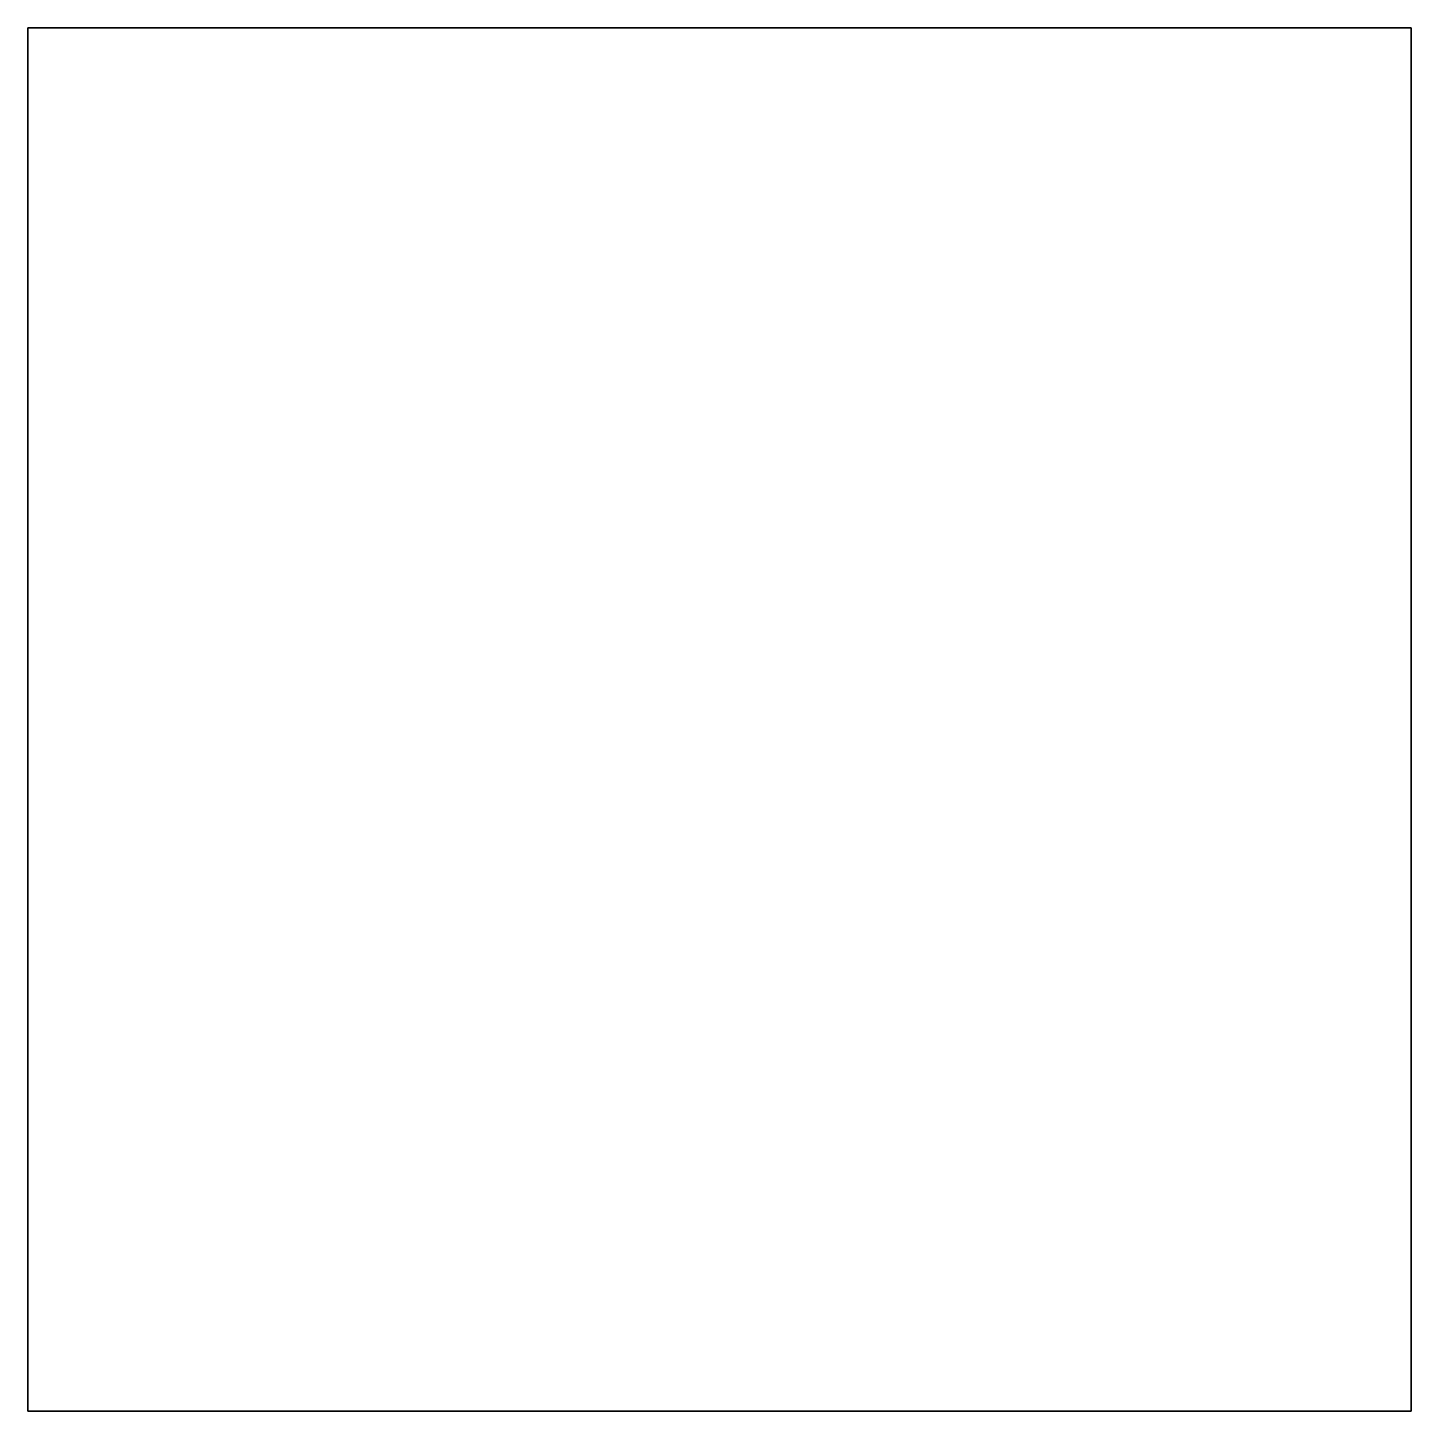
# Model space of a CAD drawing. Header units: millimetres. Extents: x -7.2 to 13.6, y -6.6 to 5.1.
# Drawn here: x 12.56 to 13.56, y 0 to 1 of the extents above; entities that cross this region are included whole.
import ezdxf

# ---------------------------------------------------------------- set-up
doc = ezdxf.new("R2010")
doc.units = ezdxf.units.MM

msp = doc.modelspace()

# ---------------------------------------------------------------- linework, layer by layer
for points in [[(13.56, 1, 1), (13.56, 1), (12.56, 1), (12.56, 1, 1)], [(13.56, 1), (13.56, 0), (12.56, 0), (12.56, 1)], [(12.56, 1), (12.56, 0), (12.56, 0, 1), (12.56, 1, 1)], [(12.56, 1, 1), (12.56, 0, 1), (13.56, 0, 1), (13.56, 1, 1)], [(13.56, 0, 1), (13.56, 0), (13.56, 1), (13.56, 1, 1)], [(12.56, 0, 1), (12.56, 0), (13.56, 0), (13.56, 0, 1)]]:
    msp.add_3dface(points)

doc.saveas('drawing.dxf')
